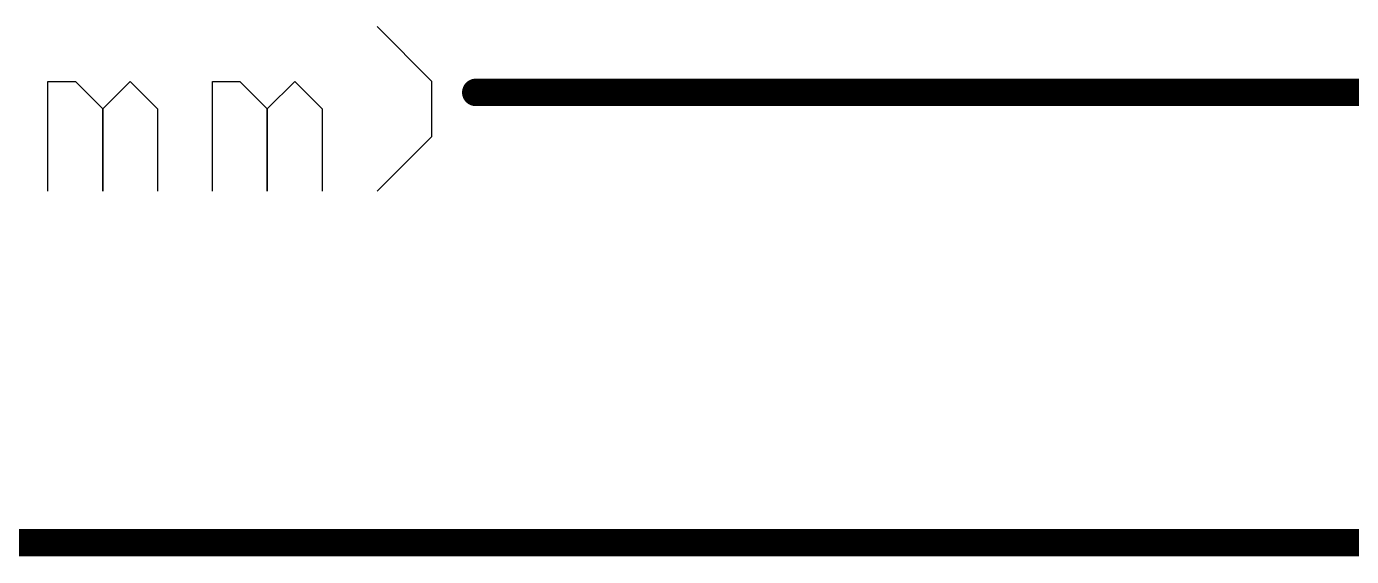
# Model space of a CAD drawing. Header units: millimetres. Extents: x 0.79 to 4.38, y 0.99 to 3.94.
# Drawn here: x 2.7791 to 3.2621, y 3.749 to 3.942 of the extents above; entities that cross this region are included whole.
import ezdxf

# ---------------------------------------------------------------- set-up
doc = ezdxf.new("R2010")
doc.units = ezdxf.units.MM
doc.header["$MEASUREMENT"] = 0
doc.layers.add('Mechanical1', color=6, linetype='Continuous')
doc.layers.add('Mechanical2', color=216, linetype='Continuous')

msp = doc.modelspace()

# ---------------------------------------------------------------- linework, layer by layer
at = {"layer": 'Mechanical1'}
for p, q in [((2.92691, 3.922), (2.90692, 3.94199)), ((2.78696, 3.88201), (2.78696, 3.922)), ((2.78696, 3.922), (2.79695, 3.922)), ((2.79695, 3.922), (2.80695, 3.912)), ((2.80695, 3.912), (2.81695, 3.922)), ((2.81695, 3.922), (2.82694, 3.912)), ((2.84694, 3.88201), (2.84694, 3.922)), ((2.84694, 3.922), (2.85694, 3.922)), ((2.85694, 3.922), (2.86693, 3.912)), ((2.86693, 3.912), (2.87693, 3.922)), ((2.87693, 3.922), (2.88693, 3.912)), ((2.92691, 3.902), (2.92691, 3.922)), ((2.80695, 3.912), (2.80695, 3.88201)), ((2.80695, 3.88201), (2.80695, 3.912)), ((2.82694, 3.912), (2.82694, 3.88201)), ((2.86693, 3.912), (2.86693, 3.88201)), ((2.86693, 3.88201), (2.86693, 3.912)), ((2.88693, 3.912), (2.88693, 3.88201)), ((2.90692, 3.88201), (2.92691, 3.902))]:
    msp.add_line(p, q, dxfattribs=at)
at = {"layer": 'Mechanical1', "const_width": 0.01}
msp.add_lwpolyline([(2.94291, 3.918), (4.346, 3.918)], dxfattribs=at)
at = {"layer": 'Mechanical1', "const_width": 0.005}
msp.add_lwpolyline([(2.94041, 3.918, 1), (2.94541, 3.918, 1)], format="xyb", close=True, dxfattribs=at)
at = {"layer": 'Mechanical2', "const_width": 0.01}
msp.add_lwpolyline([(1, 3.754), (4.346, 3.754)], dxfattribs=at)

doc.saveas('drawing.dxf')
